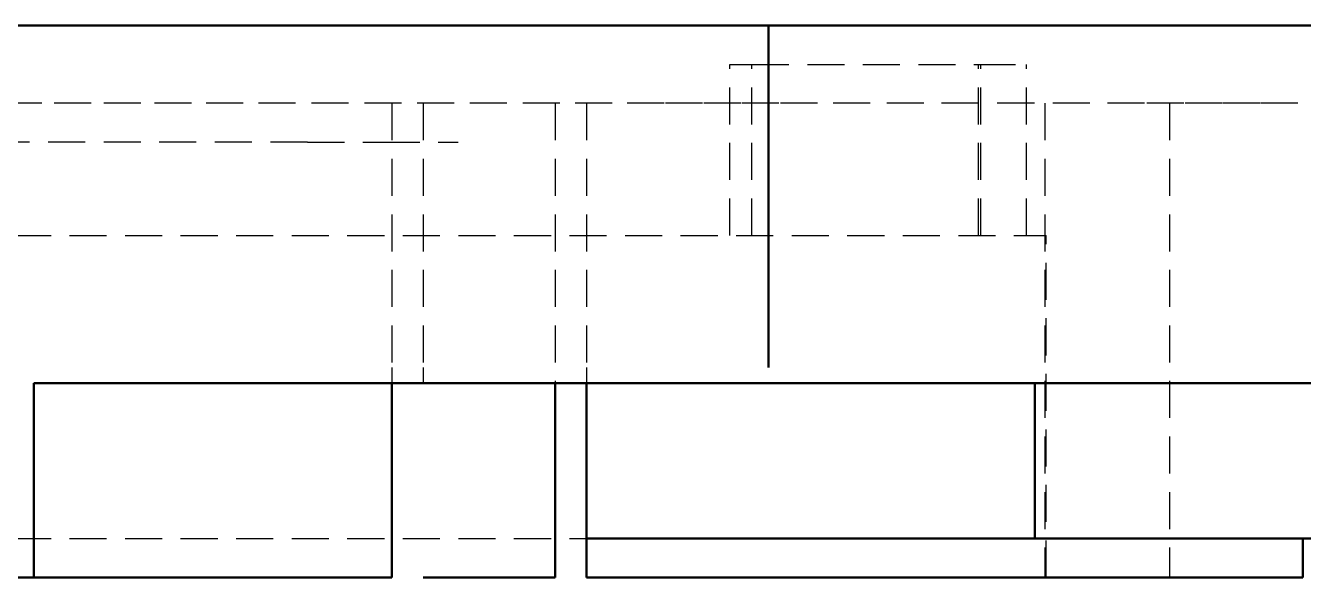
# Model space of a CAD drawing. Header units: millimetres. Extents: x 0 to 420, y 0 to 297.
# Drawn here: x 230.5 to 312.6, y 147.7 to 183.2 of the extents above; entities that cross this region are included whole.
import ezdxf

# ---------------------------------------------------------------- set-up
doc = ezdxf.new("R2010")
doc.units = ezdxf.units.MM
doc.header["$LTSCALE"] = 0.75
doc.linetypes.add('HIDDEN2', pattern=[4.7625, 3.175, -1.5875])
doc.layers.add('Sichtbar', color=7, linetype='Continuous', lineweight=50)
doc.layers.add('Verdeckt', color=7, linetype='HIDDEN2', lineweight=25)

msp = doc.modelspace()

# ---------------------------------------------------------------- linework, layer by layer
at = {"layer": 'Sichtbar', "extrusion": (-1, -2e-16, 0)}
for p, q in [((278.666, 183.225, 26.767), (278.251, 183.225, 26.823)), ((278.251, 183.225, 26.818), (278.251, 161.225, 26.818)), ((254.046, 147.725, 14.581), (254.046, 160.225, 14.581)), ((264.546, 160.225, 1.398), (264.546, 147.725, 1.398)), ((266.546, 160.225, 14.581), (266.546, 150.225, 14.581)), ((278.666, 160.225, 26.767), (278.251, 160.225, 26.823)), ((295.383, 150.225, 17.081), (295.383, 160.225, 17.081)), ((266.546, 147.725, 14.514), (266.546, 150.225, 14.514)), ((269.046, 150.225, 17.081), (295.383, 150.225, 17.081)), ((295.383, 150.225, 17.081), (328.734, 150.225, 12.114)), ((312.619, 147.725, 9.514), (312.619, 150.225, 9.514)), ((251.546, 147.725, 17.081), (231.008, 147.725, 17.081)), ((264.546, 147.725, 1.398), (256.046, 147.725, 1.398)), ((307.619, 147.725, 14.514), (266.546, 147.725, 14.514))]:
    msp.add_line(p, q, dxfattribs=at)
at = {"layer": 'Sichtbar', "extrusion": (6.1e-15, 1, -4.503e-13)}
for centre, start, end in [((-269.046, 14.581, 150.225), 0, 90), ((-251.546, 14.581, 147.725), 90, 180)]:
    msp.add_arc(centre, 2.5, start, end, dxfattribs=at)
at = {"layer": 'Sichtbar', "extrusion": (6.2e-15, 1, -4.502e-13)}
msp.add_arc((-307.619, 9.514, 147.725), 5, 90, 180, dxfattribs=at)
at = {"layer": 'Sichtbar', "extrusion": (-1.409e-13, -1, -1.5438e-12)}
msp.add_open_spline([(212.471, 183.225, 32.141), (219.903, 183.225, 31.961), (231.932, 183.225, 31.543), (249.901, 183.225, 29.903)], degree=3, dxfattribs=at)
at = {"layer": 'Sichtbar', "extrusion": (0, 1, 0)}
for points in [[(249.901, 183.225, 29.903), (253.739, 183.225, 29.555), (257.848, 183.225, 29.15), (262.24, 183.225, 28.679)], [(278.251, 183.225, 26.818), (274.426, 183.225, 27.295), (270.587, 183.225, 27.752), (266.737, 183.225, 28.185)], [(285.922, 183.225, 25.836), (283.51, 183.225, 26.153), (281.091, 183.225, 26.464), (278.666, 183.225, 26.767)]]:
    msp.add_open_spline(points, degree=3, dxfattribs=at)
at = {"layer": 'Sichtbar', "extrusion": (-8.6599e-12, -1, -7.51513e-11)}
msp.add_open_spline([(262.24, 183.225, 28.679), (263.74, 183.225, 28.518), (265.239, 183.225, 28.353), (266.737, 183.225, 28.185)], degree=3, dxfattribs=at)
at = {"layer": 'Sichtbar', "extrusion": (-7.48e-13, -1, -4.8038e-12)}
msp.add_open_spline([(308.966, 183.225, 22.627), (301.379, 183.225, 23.732), (293.686, 183.225, 24.817), (285.922, 183.225, 25.836)], degree=3, dxfattribs=at)
at = {"layer": 'Sichtbar', "extrusion": (-7.42574e-11, -1, -5.05342e-10)}
msp.add_open_spline([(313.242, 183.225, 22), (311.821, 183.225, 22.21), (310.395, 183.225, 22.419), (308.966, 183.225, 22.627)], degree=3, dxfattribs=at)
at = {"layer": 'Sichtbar', "extrusion": (7.13e-14, -1, 1.1773e-12)}
msp.add_open_spline([(262.24, 160.225, 28.679), (251.862, 160.225, 29.791), (241.427, 160.225, 30.712), (231.008, 160.225, 31.344)], degree=3, dxfattribs=at)
at = {"layer": 'Sichtbar'}
msp.add_open_spline([(231.008, 147.725, 31.344), (231.008, 151.892, 31.344), (231.008, 156.059, 31.344), (231.008, 160.225, 31.344)], degree=3, dxfattribs=at)
at = {"layer": 'Sichtbar', "extrusion": (-2.24244e-11, -1, -2.02297e-10)}
msp.add_open_spline([(266.737, 160.225, 28.185), (265.988, 160.225, 28.269), (265.239, 160.225, 28.353), (263.74, 160.225, 28.517), (262.99, 160.225, 28.599), (262.24, 160.225, 28.679)], degree=3, knots=[0, 0, 0, 0, 0.4521824, 0.4521824, 0.9046881, 0.9046881, 0.9046881, 0.9046881], dxfattribs=at)
at = {"layer": 'Sichtbar', "extrusion": (0, 1, 0)}
msp.add_open_spline([(278.251, 160.225, 26.818), (276.335, 160.225, 27.057), (274.42, 160.225, 27.29), (270.582, 160.225, 27.746), (268.659, 160.225, 27.969), (266.737, 160.225, 28.185)], degree=3, knots=[0, 0, 0, 0, 1.157975, 1.157975, 2.318953, 2.318953, 2.318953, 2.318953], dxfattribs=at)
at = {"layer": 'Sichtbar', "extrusion": (-5.552e-13, -1, -3.6245e-12)}
msp.add_open_spline([(308.966, 160.225, 22.627), (303.949, 160.225, 23.358), (298.943, 160.225, 24.071), (288.84, 160.225, 25.459), (283.756, 160.225, 26.131), (278.666, 160.225, 26.767)], degree=3, knots=[0, 0, 0, 0, 3.041963, 3.041963, 6.122642, 6.122642, 6.122642, 6.122642], dxfattribs=at)
at = {"layer": 'Sichtbar', "extrusion": (-1.47999e-11, -1, -9.96383e-11)}
msp.add_open_spline([(321.374, 160.225, 20.793), (319.313, 160.225, 21.101), (317.256, 160.225, 21.407), (313.119, 160.225, 22.019), (311.043, 160.225, 22.324), (308.966, 160.225, 22.627)], degree=3, knots=[0, 0, 0, 0, 1.250162, 1.250162, 2.510469, 2.510469, 2.510469, 2.510469], dxfattribs=at)
at = {"layer": 'Sichtbar', "extrusion": (2.212e-13, -1, 6.0015e-12)}
msp.add_open_spline([(231.008, 147.725, 31.344), (226.838, 147.725, 31.596), (222.67, 147.725, 31.803), (218.508, 147.725, 31.956)], degree=3, dxfattribs=at)
at = {"layer": 'Verdeckt', "extrusion": (-1, -2e-16, 0)}
for p, q in [((275.771, 169.725, -13.14), (275.771, 180.725, -13.14)), ((277.179, 169.725, -11.186), (277.179, 180.725, -11.186)), ((291.759, 169.725, -6.377), (291.759, 180.725, -6.377)), ((291.913, 169.725, -19.987), (291.913, 180.725, -19.987)), ((294.852, 169.725, -8.142), (294.852, 180.725, -8.142)), ((231.524, 178.225, 16.349), (228.327, 178.225, 16.426)), ((234.707, 178.225, 16.243), (231.524, 178.225, 16.349)), ((237.902, 178.225, 16.107), (234.707, 178.225, 16.243)), ((241.149, 178.225, 15.941), (237.902, 178.225, 16.107)), ((244.472, 178.225, 15.744), (241.149, 178.225, 15.941)), ((247.851, 178.225, 15.516), (244.472, 178.225, 15.744)), ((251.253, 178.225, 15.261), (247.851, 178.225, 15.516)), ((254.652, 178.225, 14.981), (251.253, 178.225, 15.261)), ((254.046, 178.225, 6.898), (254.046, 161.225, 6.898)), ((258.046, 178.225, 14.679), (254.652, 178.225, 14.981)), ((256.046, 178.225, 8.898), (256.046, 161.225, 8.898)), ((261.439, 178.225, 14.358), (258.046, 178.225, 14.679)), ((264.832, 178.225, 14.022), (261.439, 178.225, 14.358)), ((264.546, 178.225, 1.398), (264.546, 160.225, 1.398)), ((268.207, 178.225, 13.672), (264.832, 178.225, 14.022)), ((266.546, 178.225, 6.899), (266.546, 161.225, 6.899)), ((271.544, 178.225, 13.312), (268.207, 178.225, 13.672)), ((274.013, 178.225, 13.036), (271.544, 178.225, 13.312)), ((276.468, 178.225, 12.754), (274.013, 178.225, 13.036)), ((278.927, 178.225, 12.463), (276.468, 178.225, 12.754)), ((281.41, 178.225, 12.163), (278.927, 178.225, 12.463)), ((284.784, 178.225, 11.744), (281.41, 178.225, 12.163)), ((288.233, 178.225, 11.305), (284.784, 178.225, 11.744)), ((291.757, 178.225, 10.847), (288.233, 178.225, 11.305)), ((295.341, 178.225, 10.374), (291.757, 178.225, 10.847)), ((298.921, 178.225, 9.895), (295.341, 178.225, 10.374)), ((296.029, 178.225, 3.418), (296.029, 147.725, 3.418)), ((302.423, 178.225, 9.421), (298.921, 178.225, 9.895)), ((304.961, 178.225, 9.074), (302.423, 178.225, 9.421)), ((304.029, 178.225, 3.418), (304.029, 147.725, 3.418)), ((307.435, 178.225, 8.733), (304.961, 178.225, 9.074)), ((309.869, 178.225, 8.398), (307.435, 178.225, 8.733)), ((312.288, 178.225, 8.065), (309.869, 178.225, 8.398)), ((315.518, 178.225, 7.621), (312.288, 178.225, 8.065)), ((248.607, 175.725, -25.082), (198.293, 175.725, -25.082)), ((296.105, 147.725, -4.841), (296.105, 169.725, -4.841)), ((254.046, 161.225, 6.898), (254.046, 160.225, 6.898)), ((256.046, 161.225, 8.898), (256.046, 160.225, 8.898)), ((266.546, 161.225, 6.899), (266.546, 160.225, 6.899))]:
    msp.add_line(p, q, dxfattribs=at)
at = {"layer": 'Verdeckt', "extrusion": (6.1e-15, 1, -4.503e-13)}
msp.add_arc((-248.607, -30.082, 175.725), 5, 90, 165.60541, dxfattribs=at)
at = {"layer": 'Verdeckt', "extrusion": (-6.1e-15, -1, 4.503e-13)}
msp.add_arc((258.293, -27.596, -175.725), 5, 194.39459, 270.00651, dxfattribs=at)
at = {"layer": 'Verdeckt', "extrusion": (-8.724e-13, 1, -3.022e-13)}
msp.add_open_spline([(275.771, 180.725, -13.14), (275.771, 180.725, -12.313), (276.24, 180.725, -11.485), (277.179, 180.725, -11.186)], degree=3, dxfattribs=at)
at = {"layer": 'Verdeckt', "extrusion": (1.765e-13, 1, -7.243e-13)}
msp.add_open_spline([(277.179, 180.725, -11.186), (277.607, 180.725, -11.113), (278.459, 180.725, -10.96), (279.728, 180.725, -10.707), (280.984, 180.725, -10.428), (282.228, 180.725, -10.12), (283.256, 180.725, -9.839), (284.071, 180.725, -9.598), (284.679, 180.725, -9.409), (285.285, 180.725, -9.211), (285.887, 180.725, -9.004), (286.487, 180.725, -8.788), (287.084, 180.725, -8.562), (287.678, 180.725, -8.326), (288.17, 180.725, -8.122), (288.563, 180.725, -7.953), (288.857, 180.725, -7.824), (289.15, 180.725, -7.692), (289.442, 180.725, -7.557), (289.734, 180.725, -7.419), (290.025, 180.725, -7.279), (290.267, 180.725, -7.16), (290.461, 180.725, -7.063), (290.606, 180.725, -6.99), (290.75, 180.725, -6.916), (290.895, 180.725, -6.841), (291.015, 180.725, -6.778), (291.111, 180.725, -6.728), (291.183, 180.725, -6.69), (291.255, 180.725, -6.651), (291.327, 180.725, -6.613), (291.399, 180.725, -6.574), (291.459, 180.725, -6.541), (291.507, 180.725, -6.515), (291.543, 180.725, -6.496), (291.579, 180.725, -6.476), (291.609, 180.725, -6.46), (291.633, 180.725, -6.447), (291.651, 180.725, -6.437), (291.669, 180.725, -6.427), (291.687, 180.725, -6.417), (291.702, 180.725, -6.409), (291.714, 180.725, -6.402), (291.723, 180.725, -6.397), (291.73, 180.725, -6.393), (291.736, 180.725, -6.39), (291.741, 180.725, -6.387), (291.745, 180.725, -6.385), (291.749, 180.725, -6.383), (291.752, 180.725, -6.381), (291.754, 180.725, -6.38), (291.755, 180.725, -6.379), (291.756, 180.725, -6.378), (291.757, 180.725, -6.378), (291.758, 180.725, -6.378), (291.758, 180.725, -6.377), (291.759, 180.725, -6.377), (291.759, 180.725, -6.377)], degree=3, knots=[-3.085503, -3.085503, -3.085503, -3.085503, -2.82511, -2.566383, -2.309075, -2.052908, -1.797571, -1.670106, -1.542716, -1.415353, -1.287967, -1.160505, -1.03291, -0.905126, -0.777092, -0.712962, -0.648746, -0.584435, -0.520022, -0.455499, -0.390856, -0.326085, -0.293649, -0.261178, -0.22867, -0.196125, -0.163541, -0.147234, -0.130917, -0.114589, -0.098252, -0.081904, -0.065545, -0.057361, -0.049175, -0.040986, -0.032795, -0.028698, -0.0246, -0.020502, -0.016403, -0.012303, -0.010253, -0.008203, -0.006152, -0.005127, -0.004102, -0.003076, -0.002051, -0.001538, -0.001025, -0.000769, -0.000513, -0.000256, -0.000128, -0.000064, 0, 0, 0, 0], dxfattribs=at)
at = {"layer": 'Verdeckt', "extrusion": (-4.481e-13, 1, -5.295e-13)}
msp.add_open_spline([(291.759, 180.725, -6.377), (291.826, 180.725, -6.34), (291.928, 180.725, -6.289), (292.069, 180.725, -6.23), (292.174, 180.725, -6.192), (292.282, 180.725, -6.159), (292.391, 180.725, -6.132), (292.502, 180.725, -6.112), (292.616, 180.725, -6.098), (292.712, 180.725, -6.091), (292.792, 180.725, -6.09), (292.862, 180.725, -6.09), (292.97, 180.725, -6.095), (293.113, 180.725, -6.111), (293.281, 180.725, -6.144), (293.443, 180.725, -6.19), (293.6, 180.725, -6.249), (293.75, 180.725, -6.32), (293.894, 180.725, -6.402), (294.029, 180.725, -6.495), (294.157, 180.725, -6.599), (294.276, 180.725, -6.712), (294.385, 180.725, -6.835), (294.485, 180.725, -6.966), (294.574, 180.725, -7.104), (294.652, 180.725, -7.251), (294.718, 180.725, -7.403), (294.763, 180.725, -7.536), (294.792, 180.725, -7.644), (294.811, 180.725, -7.727), (294.826, 180.725, -7.811), (294.836, 180.725, -7.882), (294.842, 180.725, -7.939), (294.846, 180.725, -7.982), (294.849, 180.725, -8.026), (294.851, 180.725, -8.07), (294.851, 180.725, -8.102), (294.852, 180.725, -8.124), (294.852, 180.725, -8.134), (294.852, 180.725, -8.146), (294.852, 180.725, -8.165), (294.852, 180.725, -8.192), (294.852, 180.725, -8.225), (294.852, 180.725, -8.268), (294.852, 180.725, -8.322), (294.852, 180.725, -8.387), (294.852, 180.725, -8.474), (294.852, 180.725, -8.583), (294.852, 180.725, -8.756), (294.852, 180.725, -8.973), (294.852, 180.725, -9.234), (294.852, 180.725, -9.494), (294.852, 180.725, -9.754), (294.852, 180.725, -10.015), (294.852, 180.725, -10.275), (294.852, 180.725, -10.623), (294.852, 180.725, -11.057), (294.852, 180.725, -11.577), (294.852, 180.725, -12.098), (294.852, 180.725, -12.619), (294.852, 180.725, -13.14), (294.852, 180.725, -13.661), (294.852, 180.725, -14.182), (294.852, 180.725, -14.702), (294.852, 180.725, -15.223), (294.852, 180.725, -15.657), (294.852, 180.725, -16.004), (294.852, 180.725, -16.265), (294.852, 180.725, -16.525), (294.852, 180.725, -16.786), (294.852, 180.725, -17.046), (294.852, 180.725, -17.307), (294.852, 180.725, -17.524), (294.852, 180.725, -17.697), (294.852, 180.725, -17.806), (294.852, 180.725, -17.892), (294.852, 180.725, -17.958), (294.852, 180.725, -18.012), (294.852, 180.725, -18.055), (294.852, 180.725, -18.088), (294.852, 180.725, -18.115), (294.852, 180.725, -18.132), (294.852, 180.725, -18.137), (294.852, 180.725, -18.138)], degree=3, knots=[-3.690569, -3.690569, -3.690569, -3.690569, -3.644508, -3.62186, -3.59937, -3.576952, -3.554509, -3.531937, -3.509123, -3.485945, -3.47418, -3.46123, -3.443725, -3.409154, -3.375066, -3.341363, -3.30796, -3.274787, -3.241781, -3.208892, -3.176074, -3.143287, -3.110493, -3.077652, -3.044722, -3.011655, -2.978398, -2.944884, -2.928004, -2.911031, -2.893952, -2.876755, -2.868108, -2.859426, -2.850707, -2.841951, -2.833153, -2.830948, -2.828739, -2.827204, -2.823949, -2.817439, -2.810928, -2.804418, -2.791398, -2.778377, -2.765356, -2.739315, -2.713274, -2.661192, -2.609109, -2.557027, -2.504944, -2.452862, -2.400779, -2.348696, -2.24453, -2.140364, -2.036198, -1.932031, -1.827865, -1.723699, -1.619532, -1.515366, -1.4112, -1.307034, -1.254951, -1.202868, -1.150786, -1.098703, -1.04662, -0.994538, -0.942456, -0.916415, -0.890373, -0.877353, -0.864332, -0.851312, -0.844802, -0.838291, -0.831781, -0.828526, -0.828272, -0.828272, -0.828272, -0.828272], dxfattribs=at)
at = {"layer": 'Verdeckt', "extrusion": (-2e-16, 1, -6.087e-13)}
msp.add_open_spline([(211.883, 169.725, 4.658), (211.883, 169.725, 4.487), (211.895, 169.725, 4.148), (211.946, 169.725, 3.644), (212.03, 169.725, 3.15), (212.146, 169.725, 2.668), (212.293, 169.725, 2.198), (212.469, 169.725, 1.742), (212.673, 169.725, 1.301), (212.905, 169.725, 0.875), (213.162, 169.725, 0.467), (213.445, 169.725, 0.077), (213.751, 169.725, -0.294), (214.08, 169.725, -0.645), (214.431, 169.725, -0.974), (214.802, 169.725, -1.28), (215.192, 169.725, -1.563), (215.601, 169.725, -1.82), (216.026, 169.725, -2.052), (216.467, 169.725, -2.256), (216.923, 169.725, -2.432), (217.314, 169.725, -2.554), (217.633, 169.725, -2.637), (217.875, 169.725, -2.691), (218.12, 169.725, -2.737), (218.368, 169.725, -2.775), (218.576, 169.725, -2.8), (218.744, 169.725, -2.815), (218.871, 169.725, -2.825), (218.998, 169.725, -2.833), (219.126, 169.725, -2.838), (219.233, 169.725, -2.841), (219.308, 169.725, -2.842), (219.351, 169.725, -2.842), (219.38, 169.725, -2.842), (219.423, 169.725, -2.842), (219.495, 169.725, -2.842), (219.613, 169.725, -2.842), (219.776, 169.725, -2.842), (219.985, 169.725, -2.842), (220.236, 169.725, -2.842), (220.531, 169.725, -2.842), (221.006, 169.725, -2.842), (221.698, 169.725, -2.842), (222.642, 169.725, -2.842), (223.733, 169.725, -2.842), (224.961, 169.725, -2.842), (226.319, 169.725, -2.842), (227.799, 169.725, -2.842), (229.392, 169.725, -2.842), (231.72, 169.725, -2.842), (234.853, 169.725, -2.842), (238.842, 169.725, -2.842), (243.091, 169.725, -2.842), (247.534, 169.725, -2.842), (252.107, 169.725, -2.842), (256.744, 169.725, -2.842), (261.382, 169.725, -2.842), (265.955, 169.725, -2.842), (270.398, 169.725, -2.842), (275.875, 169.725, -2.842), (281.911, 169.725, -2.842), (287.878, 169.725, -2.842), (291.77, 169.725, -2.842), (293.615, 169.725, -2.842), (294.105, 169.725, -2.842)], degree=3, knots=[-17.299637, -17.299637, -17.299637, -17.299637, -17.197139, -17.095989, -16.995976, -16.896907, -16.798614, -16.70095, -16.603787, -16.507016, -16.410539, -16.314272, -16.218141, -16.122075, -16.02601, -15.929878, -15.833611, -15.737134, -15.640363, -15.5432, -15.445537, -15.347244, -15.297809, -15.248161, -15.198276, -15.148133, -15.097706, -15.072377, -15.046967, -15.021474, -14.995892, -14.970219, -14.957346, -14.950901, -14.94445, -14.939619, -14.925261, -14.90158, -14.868776, -14.827055, -14.776617, -14.717666, -14.650404, -14.49176, -14.302306, -14.083663, -13.837454, -13.565299, -13.268821, -12.94964, -12.609379, -11.872102, -11.069962, -10.215932, -9.322984, -8.40409, -7.472224, -6.540358, -5.621464, -4.728516, -3.874486, -2.335069, -1.106995, -0.294045, 0, 0, 0, 0], dxfattribs=at)
at = {"layer": 'Verdeckt', "extrusion": (-3.04e-13, 1, -7.587e-13)}
msp.add_open_spline([(294.105, 169.725, -2.842), (294.151, 169.725, -2.842), (294.241, 169.725, -2.845), (294.376, 169.725, -2.859), (294.507, 169.725, -2.881), (294.678, 169.725, -2.922), (294.884, 169.725, -2.994), (295.116, 169.725, -3.111), (295.329, 169.725, -3.255), (295.49, 169.725, -3.397), (295.607, 169.725, -3.521), (295.689, 169.725, -3.62), (295.764, 169.725, -3.724), (295.833, 169.725, -3.833), (295.895, 169.725, -3.947), (295.94, 169.725, -4.045), (295.973, 169.725, -4.125), (295.995, 169.725, -4.186), (296.016, 169.725, -4.248), (296.034, 169.725, -4.311), (296.051, 169.725, -4.375), (296.065, 169.725, -4.44), (296.075, 169.725, -4.494), (296.082, 169.725, -4.538), (296.087, 169.725, -4.571), (296.091, 169.725, -4.605), (296.095, 169.725, -4.638), (296.098, 169.725, -4.666), (296.1, 169.725, -4.689), (296.101, 169.725, -4.705), (296.102, 169.725, -4.722), (296.103, 169.725, -4.739), (296.104, 169.725, -4.756), (296.104, 169.725, -4.771), (296.104, 169.725, -4.782), (296.105, 169.725, -4.791), (296.105, 169.725, -4.799), (296.105, 169.725, -4.806), (296.105, 169.725, -4.812), (296.105, 169.725, -4.816), (296.105, 169.725, -4.821), (296.105, 169.725, -4.825), (296.105, 169.725, -4.828), (296.105, 169.725, -4.831), (296.105, 169.725, -4.833), (296.105, 169.725, -4.835), (296.105, 169.725, -4.837), (296.105, 169.725, -4.838), (296.105, 169.725, -4.839), (296.105, 169.725, -4.84), (296.105, 169.725, -4.84), (296.105, 169.725, -4.841), (296.105, 169.725, -4.841), (296.105, 169.725, -4.841), (296.105, 169.725, -4.842), (296.105, 169.725, -4.842), (296.105, 169.725, -4.842), (296.105, 169.725, -4.842), (296.105, 169.725, -4.842)], degree=3, knots=[-0.6279566, -0.6279566, -0.6279566, -0.6279566, -0.6006238, -0.5736509, -0.5469807, -0.5205622, -0.4683353, -0.4166462, -0.3652733, -0.3140455, -0.2884275, -0.2627919, -0.2371202, -0.2113925, -0.1855862, -0.1596758, -0.1466708, -0.1336283, -0.1205439, -0.1074129, -0.0942303, -0.0809906, -0.067688, -0.061011, -0.0543159, -0.047602, -0.0408683, -0.0341139, -0.0307287, -0.027338, -0.0239417, -0.0205396, -0.0171317, -0.0137178, -0.0120086, -0.0102978, -0.0085855, -0.0068716, -0.0060141, -0.0051561, -0.0042978, -0.003439, -0.0025799, -0.0021501, -0.0017203, -0.0012904, -0.0010754, -0.0008603, -0.0006453, -0.0004302, -0.0003226, -0.0002151, -0.0001613, -0.0001075, -0.0000537, -0.0000269, -0.0000134, 0, 0, 0, 0], dxfattribs=at)
at = {"layer": 'Verdeckt'}
msp.add_open_spline([(266.546, 161.225, 6.898), (266.546, 161.225, 6.898), (266.546, 161.225, 6.899), (266.546, 161.225, 6.899)], degree=3, dxfattribs=at)
at = {"layer": 'Verdeckt', "extrusion": (-3.15e-14, 1, -1.3771e-08)}
msp.add_open_spline([(211.883, 150.225, -22.842), (230.104, 150.225, -22.842), (248.325, 150.225, -22.842), (266.546, 150.225, -22.842)], degree=3, dxfattribs=at)

doc.saveas('drawing.dxf')
